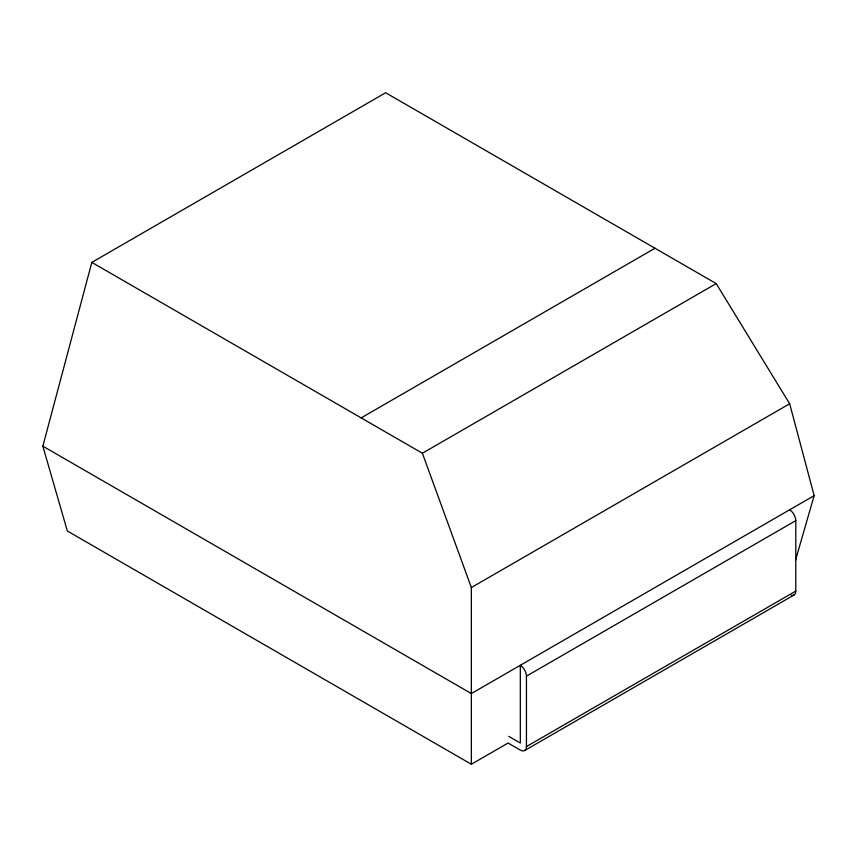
<?xml version="1.0" encoding="UTF-8"?>
<svg xmlns="http://www.w3.org/2000/svg" width="857" height="857" viewBox="0 0 857 857"><rect width="100%" height="100%" fill="white"/><g stroke="black" fill="none" stroke-linecap="round" stroke-linejoin="round"><path stroke-width="1.29" d="M789.661 509.786A8.977 5.185 60 0 1 795.789 520.638L795.789 591.073L526.444 746.576A8.656 5.003 60 0 1 520.317 750.111L508.083 743.04L471.35 764.251L67.339 530.997L42.85 446.176L91.817 262.392L385.65 92.749L716.206 283.592L789.661 403.765L814.15 495.646L795.596 559.91M361.161 417.895L654.994 248.251M91.817 262.392L422.383 453.235L716.206 283.592M471.35 764.251L471.35 587.538L789.661 403.765M814.15 495.646L471.35 693.559L42.85 446.176M526.444 746.576L526.444 676.141L795.789 520.638M524.645 750.539L793.989 595.037M508.801 736.388L520.317 743.04L520.317 665.289A8.977 5.185 60 0 1 526.444 676.141M422.383 453.235L471.35 587.538M795.789 591.073A8.656 5.003 60 0 1 791.247 595.283"/></g></svg>
